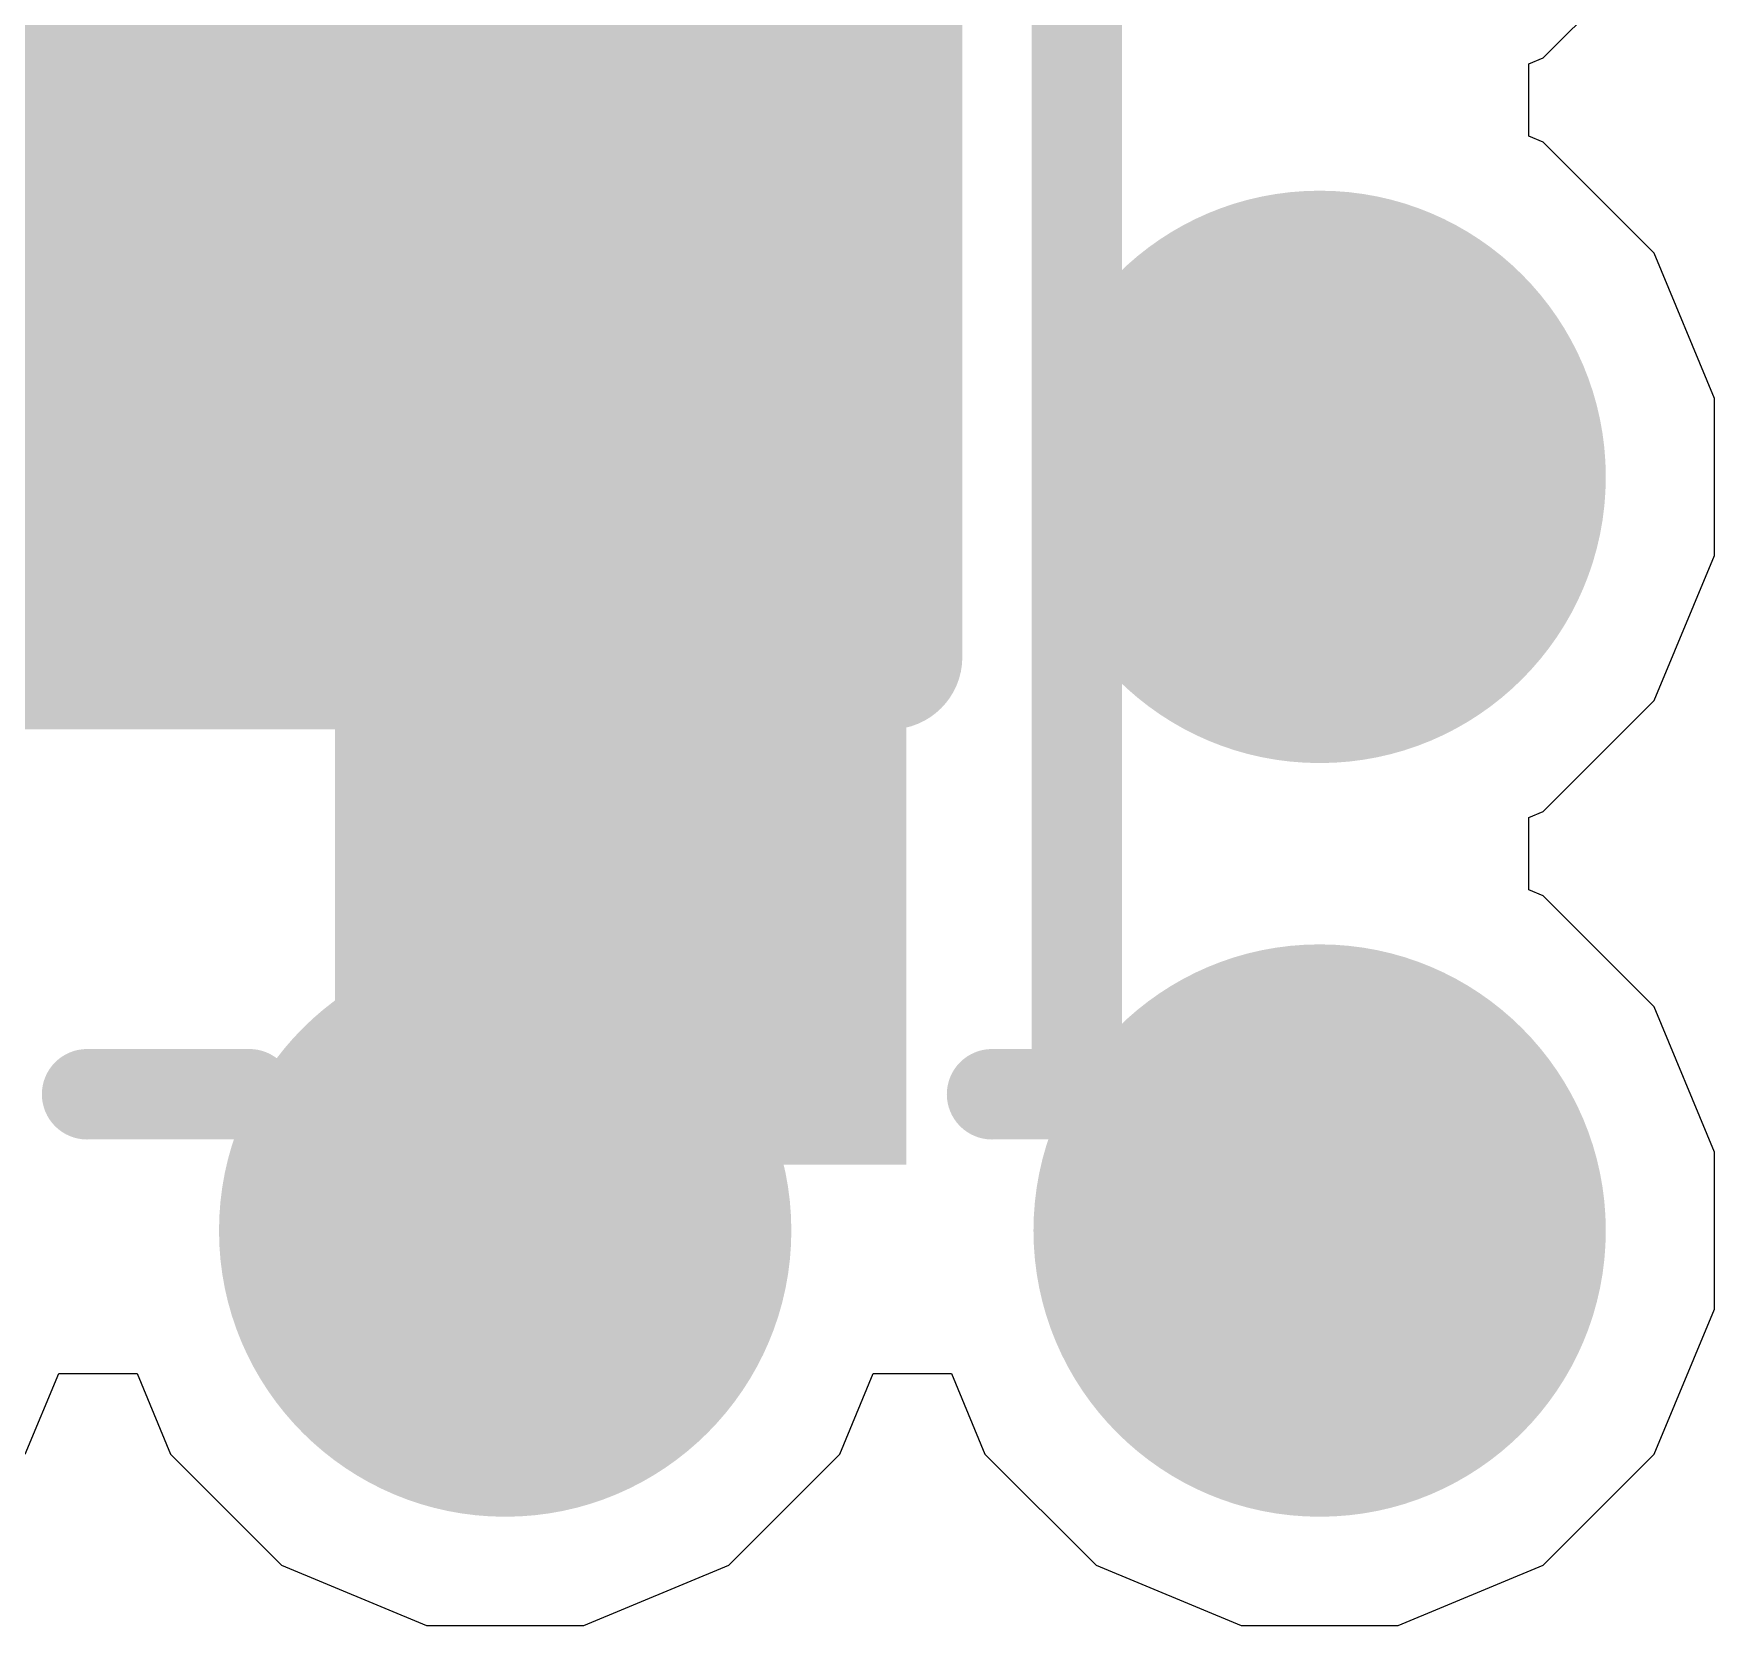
# Model space of a CAD drawing. Header units: inches. Extents: x -5 to 5328, y -4 to 5281.
# Drawn here: x 128.769 to 131.128, y 70.262 to 72.496 of the extents above; entities that cross this region are included whole.
import ezdxf

# ---------------------------------------------------------------- set-up
doc = ezdxf.new("R2010")
doc.units = ezdxf.units.IN
for name, color, linetype in [('Bottom Layer', 5, 'Continuous'), ('Bottom Solder', 6, 'Continuous'), ('Drill Drawing', 1, 'Continuous'), ('Layer 1', 16, 'Continuous'), ('Layer 2', 76, 'Continuous'), ('Top Layer', 1, 'Continuous'), ('Top Overlay', 2, 'Continuous'), ('Top Solder', 216, 'Continuous'), ('Via Holes', 16, 'Continuous')]:
    doc.layers.add(name, color=color, linetype=linetype)

# ---------------------------------------------------------------- blocks, each defined once
blk = doc.blocks.new('8_VSONP__5_6__102')
at = {"layer": 'Top Layer'}
for points in [[(-1.5141, -2.2798), (2.4385, -2.2798), (2.4385, 2.2802), (-1.5141, 2.2802)], [(3.1, 2.2524), (3.1, 1.5524), (2.4, 1.5524), (2.4, 2.2524)]]:
    blk.add_hatch(color=1, dxfattribs=at).paths.add_polyline_path(points)
at = {"layer": 'Top Solder'}
h = blk.add_hatch(color=216, dxfattribs=at)
edge = h.paths.add_edge_path()
edge.add_arc((-1.5141, 2.2802), 0.1016, 90, 180)
edge.add_line((-1.6157, 2.2802), (-1.6157, -2.2798))
edge.add_arc((-1.5141, -2.2798), 0.1016, 180, 270)
edge.add_line((-1.5141, -2.3814), (2.4385, -2.3814))
edge.add_arc((2.4385, -2.2798), 0.1016, 270, 360)
edge.add_line((2.5401, -2.2798), (2.5401, 2.2802))
edge.add_arc((2.4385, 2.2802), 0.1016, 0, 90)
edge.add_line((2.4385, 2.3818), (-1.5141, 2.3818))
blk.add_hatch(color=216, dxfattribs=at).paths.add_polyline_path([(3.1508, 2.3032), (3.1508, 1.5016), (2.3492, 1.5016), (2.3492, 2.3032)])
at = {"layer": 'Top Overlay'}
for points in [[(3.052, 2.5424, 0.127, 0.127, 0), (-2.917, 2.5424, 0.127, 0.127, 0)], [(3.052, 2.4235, 0.127, 0.127, 0), (3.052, 2.5424, 0.127, 0.127, 0)], [(3.052, 1.1535, 0.127, 0.127, 0), (3.052, 1.3812, 0.127, 0.127, 0)]]:
    blk.add_lwpolyline(points, format="xyseb", dxfattribs=at)
for points in [[(3.0203, 2.5424, 0.0635, 0.0635, 1), (3.0838, 2.5424, 0.0635, 0.0635, 1)], [(3.0203, 2.5424, 0.0635, 0.0635, 1), (3.0838, 2.5424, 0.0635, 0.0635, 1)], [(3.0203, 2.4235, 0.0635, 0.0635, 1), (3.0838, 2.4235, 0.0635, 0.0635, 1)], [(3.0203, 1.3812, 0.0635, 0.0635, 1), (3.0838, 1.3812, 0.0635, 0.0635, 1)], [(3.0203, 1.1535, 0.0635, 0.0635, 1), (3.0838, 1.1535, 0.0635, 0.0635, 1)]]:
    blk.add_lwpolyline(points, format="xyseb", close=True, dxfattribs=at)

msp = doc.modelspace()

# ---------------------------------------------------------------- hatches: boundary and pattern name
at = {"layer": 'Bottom Layer'}
h = msp.add_hatch(color=5, dxfattribs=at)
edge = h.paths.add_edge_path()
edge.add_arc((129.431, 71.8736), 0.3, 0, 360)
h = msp.add_hatch(color=5, dxfattribs=at)
edge = h.paths.add_edge_path()
edge.add_arc((130.574, 71.8736), 0.3, 0, 360)
h = msp.add_hatch(color=5, dxfattribs=at)
edge = h.paths.add_edge_path()
edge.add_arc((129.431, 70.816), 0.3, 0, 360)
h = msp.add_hatch(color=5, dxfattribs=at)
edge = h.paths.add_edge_path()
edge.add_arc((130.574, 70.816), 0.3, 0, 360)
at = {"layer": 'Bottom Solder'}
h = msp.add_hatch(color=6, dxfattribs=at)
edge = h.paths.add_edge_path()
edge.add_arc((129.431, 71.8736), 0.4016, 0, 360)
h = msp.add_hatch(color=6, dxfattribs=at)
edge = h.paths.add_edge_path()
edge.add_arc((130.574, 71.8736), 0.4016, 0, 360)
h = msp.add_hatch(color=6, dxfattribs=at)
edge = h.paths.add_edge_path()
edge.add_arc((129.431, 70.816), 0.4016, 0, 360)
h = msp.add_hatch(color=6, dxfattribs=at)
edge = h.paths.add_edge_path()
edge.add_arc((130.574, 70.816), 0.4016, 0, 360)
at = {"layer": 'Layer 1'}
h = msp.add_hatch(color=16, dxfattribs=at)
edge = h.paths.add_edge_path()
edge.add_arc((129.431, 71.8736), 0.3, 0, 360)
h = msp.add_hatch(color=16, dxfattribs=at)
edge = h.paths.add_edge_path()
edge.add_arc((130.574, 71.8736), 0.3, 0, 360)
h = msp.add_hatch(color=16, dxfattribs=at)
edge = h.paths.add_edge_path()
edge.add_arc((129.431, 70.816), 0.3, 0, 360)
h = msp.add_hatch(color=16, dxfattribs=at)
edge = h.paths.add_edge_path()
edge.add_arc((130.574, 70.816), 0.3, 0, 360)
at = {"layer": 'Layer 2'}
h = msp.add_hatch(color=76, dxfattribs=at)
edge = h.paths.add_edge_path()
edge.add_arc((129.431, 71.8736), 0.3, 0, 360)
h = msp.add_hatch(color=76, dxfattribs=at)
edge = h.paths.add_edge_path()
edge.add_arc((130.574, 71.8736), 0.3, 0, 360)
h = msp.add_hatch(color=76, dxfattribs=at)
edge = h.paths.add_edge_path()
edge.add_arc((129.431, 70.816), 0.3, 0, 360)
h = msp.add_hatch(color=76, dxfattribs=at)
edge = h.paths.add_edge_path()
edge.add_arc((130.574, 70.816), 0.3, 0, 360)
at = {"layer": 'Top Layer'}
h = msp.add_hatch(color=1, dxfattribs=at)
edge = h.paths.add_edge_path()
edge.add_arc((129.431, 71.8736), 0.3, 0, 360)
h = msp.add_hatch(color=1, dxfattribs=at)
edge = h.paths.add_edge_path()
edge.add_arc((130.574, 71.8736), 0.3, 0, 360)
h = msp.add_hatch(color=1, dxfattribs=at)
edge = h.paths.add_edge_path()
edge.add_arc((129.431, 70.816), 0.3, 0, 360)
h = msp.add_hatch(color=1, dxfattribs=at)
edge = h.paths.add_edge_path()
edge.add_arc((130.574, 70.816), 0.3, 0, 360)
at = {"layer": 'Top Solder'}
h = msp.add_hatch(color=216, dxfattribs=at)
edge = h.paths.add_edge_path()
edge.add_arc((129.431, 71.8736), 0.4016, 0, 360)
h = msp.add_hatch(color=216, dxfattribs=at)
edge = h.paths.add_edge_path()
edge.add_arc((130.574, 71.8736), 0.4016, 0, 360)
h = msp.add_hatch(color=216, dxfattribs=at)
edge = h.paths.add_edge_path()
edge.add_arc((129.431, 70.816), 0.4016, 0, 360)
h = msp.add_hatch(color=216, dxfattribs=at)
edge = h.paths.add_edge_path()
edge.add_arc((130.574, 70.816), 0.4016, 0, 360)
at = {"layer": 'Via Holes'}
h = msp.add_hatch(color=7, dxfattribs=at)
edge = h.paths.add_edge_path()
edge.add_arc((129.431, 71.8736), 0.15, 0, 360)
h = msp.add_hatch(color=7, dxfattribs=at)
edge = h.paths.add_edge_path()
edge.add_arc((130.574, 71.8736), 0.15, 0, 360)
h = msp.add_hatch(color=7, dxfattribs=at)
edge = h.paths.add_edge_path()
edge.add_arc((129.431, 70.816), 0.15, 0, 360)
h = msp.add_hatch(color=7, dxfattribs=at)
edge = h.paths.add_edge_path()
edge.add_arc((130.574, 70.816), 0.15, 0, 360)

# ---------------------------------------------------------------- linework, layer by layer
at = {"layer": 'Bottom Layer'}
for p, q in [((130.8878, 72.4616), (131.0436, 72.6175)), ((130.8676, 72.4533), (130.8878, 72.4616)), ((130.8676, 72.3517), (130.8676, 72.4533)), ((130.8878, 72.3433), (130.8676, 72.3517)), ((131.0436, 72.1874), (130.8878, 72.3433)), ((131.128, 71.9838), (131.0436, 72.1874)), ((131.128, 71.7634), (131.128, 71.9838)), ((131.0436, 71.5598), (131.128, 71.7634)), ((130.8878, 71.404), (131.0436, 71.5598)), ((130.8676, 71.3956), (130.8878, 71.404)), ((130.8676, 71.294), (130.8676, 71.3956)), ((130.8878, 71.2856), (130.8676, 71.294)), ((131.0436, 71.1298), (130.8878, 71.2856)), ((131.128, 70.9261), (131.0436, 71.1298)), ((131.128, 70.7058), (131.128, 70.9261)), ((131.0436, 70.5021), (131.128, 70.7058)), ((128.7576, 70.5021), (128.8045, 70.6153)), ((128.8045, 70.6153), (128.9145, 70.6153)), ((128.9145, 70.6153), (128.9613, 70.5021)), ((129.9006, 70.5021), (129.9475, 70.6153)), ((129.9475, 70.6153), (130.0575, 70.6153)), ((130.0575, 70.6153), (130.1043, 70.5021)), ((128.9613, 70.5021), (129.1172, 70.3463)), ((129.7448, 70.3463), (129.9006, 70.5021)), ((130.1043, 70.5021), (130.2602, 70.3463)), ((130.8878, 70.3463), (131.0436, 70.5021)), ((129.1172, 70.3463), (129.3208, 70.262)), ((129.5412, 70.262), (129.7448, 70.3463)), ((130.2602, 70.3463), (130.4638, 70.262)), ((130.6842, 70.262), (130.8878, 70.3463)), ((129.3208, 70.262), (129.5412, 70.262)), ((130.4638, 70.262), (130.6842, 70.262))]:
    msp.add_line(p, q, dxfattribs=at)
at = {"layer": 'Drill Drawing'}
for points in [[(129.304, 72.0006, 0.0508, 0.0508, 0), (129.431, 72.1276, 0.0508, 0.0508, 0)], [(129.431, 72.1276, 0.0508, 0.0508, 0), (129.558, 72.0006, 0.0508, 0.0508, 0)], [(130.447, 72.0006, 0.0508, 0.0508, 0), (130.574, 72.1276, 0.0508, 0.0508, 0)], [(130.574, 72.1276, 0.0508, 0.0508, 0), (130.701, 72.0006, 0.0508, 0.0508, 0)], [(129.3548, 71.9498, 0.0508, 0.0508, 0), (129.431, 72.026, 0.0508, 0.0508, 0)], [(129.431, 72.026, 0.0508, 0.0508, 0), (129.5072, 71.9498, 0.0508, 0.0508, 0)], [(130.4978, 71.9498, 0.0508, 0.0508, 0), (130.574, 72.026, 0.0508, 0.0508, 0)], [(130.574, 72.026, 0.0508, 0.0508, 0), (130.6502, 71.9498, 0.0508, 0.0508, 0)], [(129.177, 72.0006, 0.0508, 0.0508, 0), (129.304, 71.8736, 0.0508, 0.0508, 0)], [(129.177, 72.0006, 0.0508, 0.0508, 0), (129.304, 72.0006, 0.0508, 0.0508, 0)], [(129.558, 72.0006, 0.0508, 0.0508, 0), (129.685, 72.0006, 0.0508, 0.0508, 0)], [(129.558, 71.8736, 0.0508, 0.0508, 0), (129.685, 72.0006, 0.0508, 0.0508, 0)], [(130.32, 72.0006, 0.0508, 0.0508, 0), (130.447, 71.8736, 0.0508, 0.0508, 0)], [(130.32, 72.0006, 0.0508, 0.0508, 0), (130.447, 72.0006, 0.0508, 0.0508, 0)], [(130.701, 72.0006, 0.0508, 0.0508, 0), (130.828, 72.0006, 0.0508, 0.0508, 0)], [(130.701, 71.8736, 0.0508, 0.0508, 0), (130.828, 72.0006, 0.0508, 0.0508, 0)], [(129.2786, 71.9498, 0.0508, 0.0508, 0), (129.3548, 71.8736, 0.0508, 0.0508, 0)], [(129.2786, 71.9498, 0.0508, 0.0508, 0), (129.3548, 71.9498, 0.0508, 0.0508, 0)], [(129.5072, 71.9498, 0.0508, 0.0508, 0), (129.5834, 71.9498, 0.0508, 0.0508, 0)], [(129.5072, 71.8736, 0.0508, 0.0508, 0), (129.5834, 71.9498, 0.0508, 0.0508, 0)], [(130.4216, 71.9498, 0.0508, 0.0508, 0), (130.4978, 71.8736, 0.0508, 0.0508, 0)], [(130.4216, 71.9498, 0.0508, 0.0508, 0), (130.4978, 71.9498, 0.0508, 0.0508, 0)], [(130.6502, 71.9498, 0.0508, 0.0508, 0), (130.7264, 71.9498, 0.0508, 0.0508, 0)], [(130.6502, 71.8736, 0.0508, 0.0508, 0), (130.7264, 71.9498, 0.0508, 0.0508, 0)], [(129.177, 71.7466, 0.0508, 0.0508, 0), (129.304, 71.8736, 0.0508, 0.0508, 0)], [(129.2786, 71.7974, 0.0508, 0.0508, 0), (129.3548, 71.8736, 0.0508, 0.0508, 0)], [(129.5072, 71.8736, 0.0508, 0.0508, 0), (129.5834, 71.7974, 0.0508, 0.0508, 0)], [(129.558, 71.8736, 0.0508, 0.0508, 0), (129.685, 71.7466, 0.0508, 0.0508, 0)], [(130.32, 71.7466, 0.0508, 0.0508, 0), (130.447, 71.8736, 0.0508, 0.0508, 0)], [(130.4216, 71.7974, 0.0508, 0.0508, 0), (130.4978, 71.8736, 0.0508, 0.0508, 0)], [(130.6502, 71.8736, 0.0508, 0.0508, 0), (130.7264, 71.7974, 0.0508, 0.0508, 0)], [(130.701, 71.8736, 0.0508, 0.0508, 0), (130.828, 71.7466, 0.0508, 0.0508, 0)], [(129.2786, 71.7974, 0.0508, 0.0508, 0), (129.3548, 71.7974, 0.0508, 0.0508, 0)], [(129.3548, 71.7974, 0.0508, 0.0508, 0), (129.431, 71.7212, 0.0508, 0.0508, 0)], [(129.431, 71.7212, 0.0508, 0.0508, 0), (129.5072, 71.7974, 0.0508, 0.0508, 0)], [(129.5072, 71.7974, 0.0508, 0.0508, 0), (129.5834, 71.7974, 0.0508, 0.0508, 0)], [(130.4216, 71.7974, 0.0508, 0.0508, 0), (130.4978, 71.7974, 0.0508, 0.0508, 0)], [(130.4978, 71.7974, 0.0508, 0.0508, 0), (130.574, 71.7212, 0.0508, 0.0508, 0)], [(130.574, 71.7212, 0.0508, 0.0508, 0), (130.6502, 71.7974, 0.0508, 0.0508, 0)], [(130.6502, 71.7974, 0.0508, 0.0508, 0), (130.7264, 71.7974, 0.0508, 0.0508, 0)], [(129.177, 71.7466, 0.0508, 0.0508, 0), (129.304, 71.7466, 0.0508, 0.0508, 0)], [(129.304, 71.7466, 0.0508, 0.0508, 0), (129.431, 71.6196, 0.0508, 0.0508, 0)], [(129.431, 71.6196, 0.0508, 0.0508, 0), (129.558, 71.7466, 0.0508, 0.0508, 0)], [(129.558, 71.7466, 0.0508, 0.0508, 0), (129.685, 71.7466, 0.0508, 0.0508, 0)], [(130.32, 71.7466, 0.0508, 0.0508, 0), (130.447, 71.7466, 0.0508, 0.0508, 0)], [(130.447, 71.7466, 0.0508, 0.0508, 0), (130.574, 71.6196, 0.0508, 0.0508, 0)], [(130.574, 71.6196, 0.0508, 0.0508, 0), (130.701, 71.7466, 0.0508, 0.0508, 0)], [(130.701, 71.7466, 0.0508, 0.0508, 0), (130.828, 71.7466, 0.0508, 0.0508, 0)], [(129.304, 70.943, 0.0508, 0.0508, 0), (129.431, 71.07, 0.0508, 0.0508, 0)], [(129.431, 71.07, 0.0508, 0.0508, 0), (129.558, 70.943, 0.0508, 0.0508, 0)], [(130.447, 70.943, 0.0508, 0.0508, 0), (130.574, 71.07, 0.0508, 0.0508, 0)], [(130.574, 71.07, 0.0508, 0.0508, 0), (130.701, 70.943, 0.0508, 0.0508, 0)], [(129.3548, 70.8922, 0.0508, 0.0508, 0), (129.431, 70.9684, 0.0508, 0.0508, 0)], [(129.431, 70.9684, 0.0508, 0.0508, 0), (129.5072, 70.8922, 0.0508, 0.0508, 0)], [(130.4978, 70.8922, 0.0508, 0.0508, 0), (130.574, 70.9684, 0.0508, 0.0508, 0)], [(130.574, 70.9684, 0.0508, 0.0508, 0), (130.6502, 70.8922, 0.0508, 0.0508, 0)], [(129.177, 70.943, 0.0508, 0.0508, 0), (129.304, 70.816, 0.0508, 0.0508, 0)], [(129.177, 70.943, 0.0508, 0.0508, 0), (129.304, 70.943, 0.0508, 0.0508, 0)], [(129.558, 70.943, 0.0508, 0.0508, 0), (129.685, 70.943, 0.0508, 0.0508, 0)], [(129.558, 70.816, 0.0508, 0.0508, 0), (129.685, 70.943, 0.0508, 0.0508, 0)], [(130.32, 70.943, 0.0508, 0.0508, 0), (130.447, 70.816, 0.0508, 0.0508, 0)], [(130.32, 70.943, 0.0508, 0.0508, 0), (130.447, 70.943, 0.0508, 0.0508, 0)], [(130.701, 70.943, 0.0508, 0.0508, 0), (130.828, 70.943, 0.0508, 0.0508, 0)], [(130.701, 70.816, 0.0508, 0.0508, 0), (130.828, 70.943, 0.0508, 0.0508, 0)], [(129.2786, 70.8922, 0.0508, 0.0508, 0), (129.3548, 70.816, 0.0508, 0.0508, 0)], [(129.2786, 70.8922, 0.0508, 0.0508, 0), (129.3548, 70.8922, 0.0508, 0.0508, 0)], [(129.5072, 70.8922, 0.0508, 0.0508, 0), (129.5834, 70.8922, 0.0508, 0.0508, 0)], [(129.5072, 70.816, 0.0508, 0.0508, 0), (129.5834, 70.8922, 0.0508, 0.0508, 0)], [(130.4216, 70.8922, 0.0508, 0.0508, 0), (130.4978, 70.816, 0.0508, 0.0508, 0)], [(130.4216, 70.8922, 0.0508, 0.0508, 0), (130.4978, 70.8922, 0.0508, 0.0508, 0)], [(130.6502, 70.8922, 0.0508, 0.0508, 0), (130.7264, 70.8922, 0.0508, 0.0508, 0)], [(130.6502, 70.816, 0.0508, 0.0508, 0), (130.7264, 70.8922, 0.0508, 0.0508, 0)], [(129.177, 70.689, 0.0508, 0.0508, 0), (129.304, 70.816, 0.0508, 0.0508, 0)], [(129.2786, 70.7398, 0.0508, 0.0508, 0), (129.3548, 70.816, 0.0508, 0.0508, 0)], [(129.5072, 70.816, 0.0508, 0.0508, 0), (129.5834, 70.7398, 0.0508, 0.0508, 0)], [(129.558, 70.816, 0.0508, 0.0508, 0), (129.685, 70.689, 0.0508, 0.0508, 0)], [(130.32, 70.689, 0.0508, 0.0508, 0), (130.447, 70.816, 0.0508, 0.0508, 0)], [(130.4216, 70.7398, 0.0508, 0.0508, 0), (130.4978, 70.816, 0.0508, 0.0508, 0)], [(130.6502, 70.816, 0.0508, 0.0508, 0), (130.7264, 70.7398, 0.0508, 0.0508, 0)], [(130.701, 70.816, 0.0508, 0.0508, 0), (130.828, 70.689, 0.0508, 0.0508, 0)], [(129.2786, 70.7398, 0.0508, 0.0508, 0), (129.3548, 70.7398, 0.0508, 0.0508, 0)], [(129.3548, 70.7398, 0.0508, 0.0508, 0), (129.431, 70.6636, 0.0508, 0.0508, 0)], [(129.431, 70.6636, 0.0508, 0.0508, 0), (129.5072, 70.7398, 0.0508, 0.0508, 0)], [(129.5072, 70.7398, 0.0508, 0.0508, 0), (129.5834, 70.7398, 0.0508, 0.0508, 0)], [(130.4216, 70.7398, 0.0508, 0.0508, 0), (130.4978, 70.7398, 0.0508, 0.0508, 0)], [(130.4978, 70.7398, 0.0508, 0.0508, 0), (130.574, 70.6636, 0.0508, 0.0508, 0)], [(130.574, 70.6636, 0.0508, 0.0508, 0), (130.6502, 70.7398, 0.0508, 0.0508, 0)], [(130.6502, 70.7398, 0.0508, 0.0508, 0), (130.7264, 70.7398, 0.0508, 0.0508, 0)], [(129.177, 70.689, 0.0508, 0.0508, 0), (129.304, 70.689, 0.0508, 0.0508, 0)], [(129.304, 70.689, 0.0508, 0.0508, 0), (129.431, 70.562, 0.0508, 0.0508, 0)], [(129.431, 70.562, 0.0508, 0.0508, 0), (129.558, 70.689, 0.0508, 0.0508, 0)], [(129.558, 70.689, 0.0508, 0.0508, 0), (129.685, 70.689, 0.0508, 0.0508, 0)], [(130.32, 70.689, 0.0508, 0.0508, 0), (130.447, 70.689, 0.0508, 0.0508, 0)], [(130.447, 70.689, 0.0508, 0.0508, 0), (130.574, 70.562, 0.0508, 0.0508, 0)], [(130.574, 70.562, 0.0508, 0.0508, 0), (130.701, 70.689, 0.0508, 0.0508, 0)], [(130.701, 70.689, 0.0508, 0.0508, 0), (130.828, 70.689, 0.0508, 0.0508, 0)]]:
    msp.add_lwpolyline(points, format="xyseb", dxfattribs=at)
for points in [[(129.4183, 72.1276, 0.0254, 0.0254, 1), (129.4437, 72.1276, 0.0254, 0.0254, 1)], [(129.4183, 72.1276, 0.0254, 0.0254, 1), (129.4437, 72.1276, 0.0254, 0.0254, 1)], [(130.5613, 72.1276, 0.0254, 0.0254, 1), (130.5867, 72.1276, 0.0254, 0.0254, 1)], [(130.5613, 72.1276, 0.0254, 0.0254, 1), (130.5867, 72.1276, 0.0254, 0.0254, 1)], [(129.4183, 72.026, 0.0254, 0.0254, 1), (129.4437, 72.026, 0.0254, 0.0254, 1)], [(129.4183, 72.026, 0.0254, 0.0254, 1), (129.4437, 72.026, 0.0254, 0.0254, 1)], [(130.5613, 72.026, 0.0254, 0.0254, 1), (130.5867, 72.026, 0.0254, 0.0254, 1)], [(130.5613, 72.026, 0.0254, 0.0254, 1), (130.5867, 72.026, 0.0254, 0.0254, 1)], [(129.1643, 72.0006, 0.0254, 0.0254, 1), (129.1897, 72.0006, 0.0254, 0.0254, 1)], [(129.1643, 72.0006, 0.0254, 0.0254, 1), (129.1897, 72.0006, 0.0254, 0.0254, 1)], [(129.2913, 72.0006, 0.0254, 0.0254, 1), (129.3167, 72.0006, 0.0254, 0.0254, 1)], [(129.2913, 72.0006, 0.0254, 0.0254, 1), (129.3167, 72.0006, 0.0254, 0.0254, 1)], [(129.5453, 72.0006, 0.0254, 0.0254, 1), (129.5707, 72.0006, 0.0254, 0.0254, 1)], [(129.5453, 72.0006, 0.0254, 0.0254, 1), (129.5707, 72.0006, 0.0254, 0.0254, 1)], [(129.6723, 72.0006, 0.0254, 0.0254, 1), (129.6977, 72.0006, 0.0254, 0.0254, 1)], [(129.6723, 72.0006, 0.0254, 0.0254, 1), (129.6977, 72.0006, 0.0254, 0.0254, 1)], [(130.3073, 72.0006, 0.0254, 0.0254, 1), (130.3327, 72.0006, 0.0254, 0.0254, 1)], [(130.3073, 72.0006, 0.0254, 0.0254, 1), (130.3327, 72.0006, 0.0254, 0.0254, 1)], [(130.4343, 72.0006, 0.0254, 0.0254, 1), (130.4597, 72.0006, 0.0254, 0.0254, 1)], [(130.4343, 72.0006, 0.0254, 0.0254, 1), (130.4597, 72.0006, 0.0254, 0.0254, 1)], [(130.6883, 72.0006, 0.0254, 0.0254, 1), (130.7137, 72.0006, 0.0254, 0.0254, 1)], [(130.6883, 72.0006, 0.0254, 0.0254, 1), (130.7137, 72.0006, 0.0254, 0.0254, 1)], [(130.8153, 72.0006, 0.0254, 0.0254, 1), (130.8407, 72.0006, 0.0254, 0.0254, 1)], [(130.8153, 72.0006, 0.0254, 0.0254, 1), (130.8407, 72.0006, 0.0254, 0.0254, 1)], [(129.2659, 71.9498, 0.0254, 0.0254, 1), (129.2913, 71.9498, 0.0254, 0.0254, 1)], [(129.2659, 71.9498, 0.0254, 0.0254, 1), (129.2913, 71.9498, 0.0254, 0.0254, 1)], [(129.3421, 71.9498, 0.0254, 0.0254, 1), (129.3675, 71.9498, 0.0254, 0.0254, 1)], [(129.3421, 71.9498, 0.0254, 0.0254, 1), (129.3675, 71.9498, 0.0254, 0.0254, 1)], [(129.4945, 71.9498, 0.0254, 0.0254, 1), (129.5199, 71.9498, 0.0254, 0.0254, 1)], [(129.4945, 71.9498, 0.0254, 0.0254, 1), (129.5199, 71.9498, 0.0254, 0.0254, 1)], [(129.5707, 71.9498, 0.0254, 0.0254, 1), (129.5961, 71.9498, 0.0254, 0.0254, 1)], [(129.5707, 71.9498, 0.0254, 0.0254, 1), (129.5961, 71.9498, 0.0254, 0.0254, 1)], [(130.4089, 71.9498, 0.0254, 0.0254, 1), (130.4343, 71.9498, 0.0254, 0.0254, 1)], [(130.4089, 71.9498, 0.0254, 0.0254, 1), (130.4343, 71.9498, 0.0254, 0.0254, 1)], [(130.4851, 71.9498, 0.0254, 0.0254, 1), (130.5105, 71.9498, 0.0254, 0.0254, 1)], [(130.4851, 71.9498, 0.0254, 0.0254, 1), (130.5105, 71.9498, 0.0254, 0.0254, 1)], [(130.6375, 71.9498, 0.0254, 0.0254, 1), (130.6629, 71.9498, 0.0254, 0.0254, 1)], [(130.6375, 71.9498, 0.0254, 0.0254, 1), (130.6629, 71.9498, 0.0254, 0.0254, 1)], [(130.7137, 71.9498, 0.0254, 0.0254, 1), (130.7391, 71.9498, 0.0254, 0.0254, 1)], [(130.7137, 71.9498, 0.0254, 0.0254, 1), (130.7391, 71.9498, 0.0254, 0.0254, 1)], [(129.2913, 71.8736, 0.0254, 0.0254, 1), (129.3167, 71.8736, 0.0254, 0.0254, 1)], [(129.2913, 71.8736, 0.0254, 0.0254, 1), (129.3167, 71.8736, 0.0254, 0.0254, 1)], [(129.3421, 71.8736, 0.0254, 0.0254, 1), (129.3675, 71.8736, 0.0254, 0.0254, 1)], [(129.3421, 71.8736, 0.0254, 0.0254, 1), (129.3675, 71.8736, 0.0254, 0.0254, 1)], [(129.4945, 71.8736, 0.0254, 0.0254, 1), (129.5199, 71.8736, 0.0254, 0.0254, 1)], [(129.4945, 71.8736, 0.0254, 0.0254, 1), (129.5199, 71.8736, 0.0254, 0.0254, 1)], [(129.5453, 71.8736, 0.0254, 0.0254, 1), (129.5707, 71.8736, 0.0254, 0.0254, 1)], [(129.5453, 71.8736, 0.0254, 0.0254, 1), (129.5707, 71.8736, 0.0254, 0.0254, 1)], [(130.4343, 71.8736, 0.0254, 0.0254, 1), (130.4597, 71.8736, 0.0254, 0.0254, 1)], [(130.4343, 71.8736, 0.0254, 0.0254, 1), (130.4597, 71.8736, 0.0254, 0.0254, 1)], [(130.4851, 71.8736, 0.0254, 0.0254, 1), (130.5105, 71.8736, 0.0254, 0.0254, 1)], [(130.4851, 71.8736, 0.0254, 0.0254, 1), (130.5105, 71.8736, 0.0254, 0.0254, 1)], [(130.6375, 71.8736, 0.0254, 0.0254, 1), (130.6629, 71.8736, 0.0254, 0.0254, 1)], [(130.6375, 71.8736, 0.0254, 0.0254, 1), (130.6629, 71.8736, 0.0254, 0.0254, 1)], [(130.6883, 71.8736, 0.0254, 0.0254, 1), (130.7137, 71.8736, 0.0254, 0.0254, 1)], [(130.6883, 71.8736, 0.0254, 0.0254, 1), (130.7137, 71.8736, 0.0254, 0.0254, 1)], [(129.2659, 71.7974, 0.0254, 0.0254, 1), (129.2913, 71.7974, 0.0254, 0.0254, 1)], [(129.2659, 71.7974, 0.0254, 0.0254, 1), (129.2913, 71.7974, 0.0254, 0.0254, 1)], [(129.3421, 71.7974, 0.0254, 0.0254, 1), (129.3675, 71.7974, 0.0254, 0.0254, 1)], [(129.3421, 71.7974, 0.0254, 0.0254, 1), (129.3675, 71.7974, 0.0254, 0.0254, 1)], [(129.4945, 71.7974, 0.0254, 0.0254, 1), (129.5199, 71.7974, 0.0254, 0.0254, 1)], [(129.4945, 71.7974, 0.0254, 0.0254, 1), (129.5199, 71.7974, 0.0254, 0.0254, 1)], [(129.5707, 71.7974, 0.0254, 0.0254, 1), (129.5961, 71.7974, 0.0254, 0.0254, 1)], [(129.5707, 71.7974, 0.0254, 0.0254, 1), (129.5961, 71.7974, 0.0254, 0.0254, 1)], [(130.4089, 71.7974, 0.0254, 0.0254, 1), (130.4343, 71.7974, 0.0254, 0.0254, 1)], [(130.4089, 71.7974, 0.0254, 0.0254, 1), (130.4343, 71.7974, 0.0254, 0.0254, 1)], [(130.4851, 71.7974, 0.0254, 0.0254, 1), (130.5105, 71.7974, 0.0254, 0.0254, 1)], [(130.4851, 71.7974, 0.0254, 0.0254, 1), (130.5105, 71.7974, 0.0254, 0.0254, 1)], [(130.6375, 71.7974, 0.0254, 0.0254, 1), (130.6629, 71.7974, 0.0254, 0.0254, 1)], [(130.6375, 71.7974, 0.0254, 0.0254, 1), (130.6629, 71.7974, 0.0254, 0.0254, 1)], [(130.7137, 71.7974, 0.0254, 0.0254, 1), (130.7391, 71.7974, 0.0254, 0.0254, 1)], [(130.7137, 71.7974, 0.0254, 0.0254, 1), (130.7391, 71.7974, 0.0254, 0.0254, 1)], [(129.1643, 71.7466, 0.0254, 0.0254, 1), (129.1897, 71.7466, 0.0254, 0.0254, 1)], [(129.1643, 71.7466, 0.0254, 0.0254, 1), (129.1897, 71.7466, 0.0254, 0.0254, 1)], [(129.2913, 71.7466, 0.0254, 0.0254, 1), (129.3167, 71.7466, 0.0254, 0.0254, 1)], [(129.2913, 71.7466, 0.0254, 0.0254, 1), (129.3167, 71.7466, 0.0254, 0.0254, 1)], [(129.5453, 71.7466, 0.0254, 0.0254, 1), (129.5707, 71.7466, 0.0254, 0.0254, 1)], [(129.5453, 71.7466, 0.0254, 0.0254, 1), (129.5707, 71.7466, 0.0254, 0.0254, 1)], [(129.6723, 71.7466, 0.0254, 0.0254, 1), (129.6977, 71.7466, 0.0254, 0.0254, 1)], [(129.6723, 71.7466, 0.0254, 0.0254, 1), (129.6977, 71.7466, 0.0254, 0.0254, 1)], [(130.3073, 71.7466, 0.0254, 0.0254, 1), (130.3327, 71.7466, 0.0254, 0.0254, 1)], [(130.3073, 71.7466, 0.0254, 0.0254, 1), (130.3327, 71.7466, 0.0254, 0.0254, 1)], [(130.4343, 71.7466, 0.0254, 0.0254, 1), (130.4597, 71.7466, 0.0254, 0.0254, 1)], [(130.4343, 71.7466, 0.0254, 0.0254, 1), (130.4597, 71.7466, 0.0254, 0.0254, 1)], [(130.6883, 71.7466, 0.0254, 0.0254, 1), (130.7137, 71.7466, 0.0254, 0.0254, 1)], [(130.6883, 71.7466, 0.0254, 0.0254, 1), (130.7137, 71.7466, 0.0254, 0.0254, 1)], [(130.8153, 71.7466, 0.0254, 0.0254, 1), (130.8407, 71.7466, 0.0254, 0.0254, 1)], [(130.8153, 71.7466, 0.0254, 0.0254, 1), (130.8407, 71.7466, 0.0254, 0.0254, 1)], [(129.4183, 71.7212, 0.0254, 0.0254, 1), (129.4437, 71.7212, 0.0254, 0.0254, 1)], [(129.4183, 71.7212, 0.0254, 0.0254, 1), (129.4437, 71.7212, 0.0254, 0.0254, 1)], [(130.5613, 71.7212, 0.0254, 0.0254, 1), (130.5867, 71.7212, 0.0254, 0.0254, 1)], [(130.5613, 71.7212, 0.0254, 0.0254, 1), (130.5867, 71.7212, 0.0254, 0.0254, 1)], [(129.4183, 71.6196, 0.0254, 0.0254, 1), (129.4437, 71.6196, 0.0254, 0.0254, 1)], [(129.4183, 71.6196, 0.0254, 0.0254, 1), (129.4437, 71.6196, 0.0254, 0.0254, 1)], [(130.5613, 71.6196, 0.0254, 0.0254, 1), (130.5867, 71.6196, 0.0254, 0.0254, 1)], [(130.5613, 71.6196, 0.0254, 0.0254, 1), (130.5867, 71.6196, 0.0254, 0.0254, 1)], [(129.4183, 71.07, 0.0254, 0.0254, 1), (129.4437, 71.07, 0.0254, 0.0254, 1)], [(129.4183, 71.07, 0.0254, 0.0254, 1), (129.4437, 71.07, 0.0254, 0.0254, 1)], [(130.5613, 71.07, 0.0254, 0.0254, 1), (130.5867, 71.07, 0.0254, 0.0254, 1)], [(130.5613, 71.07, 0.0254, 0.0254, 1), (130.5867, 71.07, 0.0254, 0.0254, 1)], [(129.4183, 70.9684, 0.0254, 0.0254, 1), (129.4437, 70.9684, 0.0254, 0.0254, 1)], [(129.4183, 70.9684, 0.0254, 0.0254, 1), (129.4437, 70.9684, 0.0254, 0.0254, 1)], [(130.5613, 70.9684, 0.0254, 0.0254, 1), (130.5867, 70.9684, 0.0254, 0.0254, 1)], [(130.5613, 70.9684, 0.0254, 0.0254, 1), (130.5867, 70.9684, 0.0254, 0.0254, 1)], [(129.1643, 70.943, 0.0254, 0.0254, 1), (129.1897, 70.943, 0.0254, 0.0254, 1)], [(129.1643, 70.943, 0.0254, 0.0254, 1), (129.1897, 70.943, 0.0254, 0.0254, 1)], [(129.2913, 70.943, 0.0254, 0.0254, 1), (129.3167, 70.943, 0.0254, 0.0254, 1)], [(129.2913, 70.943, 0.0254, 0.0254, 1), (129.3167, 70.943, 0.0254, 0.0254, 1)], [(129.5453, 70.943, 0.0254, 0.0254, 1), (129.5707, 70.943, 0.0254, 0.0254, 1)], [(129.5453, 70.943, 0.0254, 0.0254, 1), (129.5707, 70.943, 0.0254, 0.0254, 1)], [(129.6723, 70.943, 0.0254, 0.0254, 1), (129.6977, 70.943, 0.0254, 0.0254, 1)], [(129.6723, 70.943, 0.0254, 0.0254, 1), (129.6977, 70.943, 0.0254, 0.0254, 1)], [(130.3073, 70.943, 0.0254, 0.0254, 1), (130.3327, 70.943, 0.0254, 0.0254, 1)], [(130.3073, 70.943, 0.0254, 0.0254, 1), (130.3327, 70.943, 0.0254, 0.0254, 1)], [(130.4343, 70.943, 0.0254, 0.0254, 1), (130.4597, 70.943, 0.0254, 0.0254, 1)], [(130.4343, 70.943, 0.0254, 0.0254, 1), (130.4597, 70.943, 0.0254, 0.0254, 1)], [(130.6883, 70.943, 0.0254, 0.0254, 1), (130.7137, 70.943, 0.0254, 0.0254, 1)], [(130.6883, 70.943, 0.0254, 0.0254, 1), (130.7137, 70.943, 0.0254, 0.0254, 1)], [(130.8153, 70.943, 0.0254, 0.0254, 1), (130.8407, 70.943, 0.0254, 0.0254, 1)], [(130.8153, 70.943, 0.0254, 0.0254, 1), (130.8407, 70.943, 0.0254, 0.0254, 1)], [(129.2659, 70.8922, 0.0254, 0.0254, 1), (129.2913, 70.8922, 0.0254, 0.0254, 1)], [(129.2659, 70.8922, 0.0254, 0.0254, 1), (129.2913, 70.8922, 0.0254, 0.0254, 1)], [(129.3421, 70.8922, 0.0254, 0.0254, 1), (129.3675, 70.8922, 0.0254, 0.0254, 1)], [(129.3421, 70.8922, 0.0254, 0.0254, 1), (129.3675, 70.8922, 0.0254, 0.0254, 1)], [(129.4945, 70.8922, 0.0254, 0.0254, 1), (129.5199, 70.8922, 0.0254, 0.0254, 1)], [(129.4945, 70.8922, 0.0254, 0.0254, 1), (129.5199, 70.8922, 0.0254, 0.0254, 1)], [(129.5707, 70.8922, 0.0254, 0.0254, 1), (129.5961, 70.8922, 0.0254, 0.0254, 1)], [(129.5707, 70.8922, 0.0254, 0.0254, 1), (129.5961, 70.8922, 0.0254, 0.0254, 1)], [(130.4089, 70.8922, 0.0254, 0.0254, 1), (130.4343, 70.8922, 0.0254, 0.0254, 1)], [(130.4089, 70.8922, 0.0254, 0.0254, 1), (130.4343, 70.8922, 0.0254, 0.0254, 1)], [(130.4851, 70.8922, 0.0254, 0.0254, 1), (130.5105, 70.8922, 0.0254, 0.0254, 1)], [(130.4851, 70.8922, 0.0254, 0.0254, 1), (130.5105, 70.8922, 0.0254, 0.0254, 1)], [(130.6375, 70.8922, 0.0254, 0.0254, 1), (130.6629, 70.8922, 0.0254, 0.0254, 1)], [(130.6375, 70.8922, 0.0254, 0.0254, 1), (130.6629, 70.8922, 0.0254, 0.0254, 1)], [(130.7137, 70.8922, 0.0254, 0.0254, 1), (130.7391, 70.8922, 0.0254, 0.0254, 1)], [(130.7137, 70.8922, 0.0254, 0.0254, 1), (130.7391, 70.8922, 0.0254, 0.0254, 1)], [(129.2913, 70.816, 0.0254, 0.0254, 1), (129.3167, 70.816, 0.0254, 0.0254, 1)], [(129.2913, 70.816, 0.0254, 0.0254, 1), (129.3167, 70.816, 0.0254, 0.0254, 1)], [(129.3421, 70.816, 0.0254, 0.0254, 1), (129.3675, 70.816, 0.0254, 0.0254, 1)], [(129.3421, 70.816, 0.0254, 0.0254, 1), (129.3675, 70.816, 0.0254, 0.0254, 1)], [(129.4945, 70.816, 0.0254, 0.0254, 1), (129.5199, 70.816, 0.0254, 0.0254, 1)], [(129.4945, 70.816, 0.0254, 0.0254, 1), (129.5199, 70.816, 0.0254, 0.0254, 1)], [(129.5453, 70.816, 0.0254, 0.0254, 1), (129.5707, 70.816, 0.0254, 0.0254, 1)], [(129.5453, 70.816, 0.0254, 0.0254, 1), (129.5707, 70.816, 0.0254, 0.0254, 1)], [(130.4343, 70.816, 0.0254, 0.0254, 1), (130.4597, 70.816, 0.0254, 0.0254, 1)], [(130.4343, 70.816, 0.0254, 0.0254, 1), (130.4597, 70.816, 0.0254, 0.0254, 1)], [(130.4851, 70.816, 0.0254, 0.0254, 1), (130.5105, 70.816, 0.0254, 0.0254, 1)], [(130.4851, 70.816, 0.0254, 0.0254, 1), (130.5105, 70.816, 0.0254, 0.0254, 1)], [(130.6375, 70.816, 0.0254, 0.0254, 1), (130.6629, 70.816, 0.0254, 0.0254, 1)], [(130.6375, 70.816, 0.0254, 0.0254, 1), (130.6629, 70.816, 0.0254, 0.0254, 1)], [(130.6883, 70.816, 0.0254, 0.0254, 1), (130.7137, 70.816, 0.0254, 0.0254, 1)], [(130.6883, 70.816, 0.0254, 0.0254, 1), (130.7137, 70.816, 0.0254, 0.0254, 1)], [(129.2659, 70.7398, 0.0254, 0.0254, 1), (129.2913, 70.7398, 0.0254, 0.0254, 1)], [(129.2659, 70.7398, 0.0254, 0.0254, 1), (129.2913, 70.7398, 0.0254, 0.0254, 1)], [(129.3421, 70.7398, 0.0254, 0.0254, 1), (129.3675, 70.7398, 0.0254, 0.0254, 1)], [(129.3421, 70.7398, 0.0254, 0.0254, 1), (129.3675, 70.7398, 0.0254, 0.0254, 1)], [(129.4945, 70.7398, 0.0254, 0.0254, 1), (129.5199, 70.7398, 0.0254, 0.0254, 1)], [(129.4945, 70.7398, 0.0254, 0.0254, 1), (129.5199, 70.7398, 0.0254, 0.0254, 1)], [(129.5707, 70.7398, 0.0254, 0.0254, 1), (129.5961, 70.7398, 0.0254, 0.0254, 1)], [(129.5707, 70.7398, 0.0254, 0.0254, 1), (129.5961, 70.7398, 0.0254, 0.0254, 1)], [(130.4089, 70.7398, 0.0254, 0.0254, 1), (130.4343, 70.7398, 0.0254, 0.0254, 1)], [(130.4089, 70.7398, 0.0254, 0.0254, 1), (130.4343, 70.7398, 0.0254, 0.0254, 1)], [(130.4851, 70.7398, 0.0254, 0.0254, 1), (130.5105, 70.7398, 0.0254, 0.0254, 1)], [(130.4851, 70.7398, 0.0254, 0.0254, 1), (130.5105, 70.7398, 0.0254, 0.0254, 1)], [(130.6375, 70.7398, 0.0254, 0.0254, 1), (130.6629, 70.7398, 0.0254, 0.0254, 1)], [(130.6375, 70.7398, 0.0254, 0.0254, 1), (130.6629, 70.7398, 0.0254, 0.0254, 1)], [(130.7137, 70.7398, 0.0254, 0.0254, 1), (130.7391, 70.7398, 0.0254, 0.0254, 1)], [(130.7137, 70.7398, 0.0254, 0.0254, 1), (130.7391, 70.7398, 0.0254, 0.0254, 1)], [(129.1643, 70.689, 0.0254, 0.0254, 1), (129.1897, 70.689, 0.0254, 0.0254, 1)], [(129.1643, 70.689, 0.0254, 0.0254, 1), (129.1897, 70.689, 0.0254, 0.0254, 1)], [(129.2913, 70.689, 0.0254, 0.0254, 1), (129.3167, 70.689, 0.0254, 0.0254, 1)], [(129.2913, 70.689, 0.0254, 0.0254, 1), (129.3167, 70.689, 0.0254, 0.0254, 1)], [(129.5453, 70.689, 0.0254, 0.0254, 1), (129.5707, 70.689, 0.0254, 0.0254, 1)], [(129.5453, 70.689, 0.0254, 0.0254, 1), (129.5707, 70.689, 0.0254, 0.0254, 1)], [(129.6723, 70.689, 0.0254, 0.0254, 1), (129.6977, 70.689, 0.0254, 0.0254, 1)], [(129.6723, 70.689, 0.0254, 0.0254, 1), (129.6977, 70.689, 0.0254, 0.0254, 1)], [(130.3073, 70.689, 0.0254, 0.0254, 1), (130.3327, 70.689, 0.0254, 0.0254, 1)], [(130.3073, 70.689, 0.0254, 0.0254, 1), (130.3327, 70.689, 0.0254, 0.0254, 1)], [(130.4343, 70.689, 0.0254, 0.0254, 1), (130.4597, 70.689, 0.0254, 0.0254, 1)], [(130.4343, 70.689, 0.0254, 0.0254, 1), (130.4597, 70.689, 0.0254, 0.0254, 1)], [(130.6883, 70.689, 0.0254, 0.0254, 1), (130.7137, 70.689, 0.0254, 0.0254, 1)], [(130.6883, 70.689, 0.0254, 0.0254, 1), (130.7137, 70.689, 0.0254, 0.0254, 1)], [(130.8153, 70.689, 0.0254, 0.0254, 1), (130.8407, 70.689, 0.0254, 0.0254, 1)], [(130.8153, 70.689, 0.0254, 0.0254, 1), (130.8407, 70.689, 0.0254, 0.0254, 1)], [(129.4183, 70.6636, 0.0254, 0.0254, 1), (129.4437, 70.6636, 0.0254, 0.0254, 1)], [(129.4183, 70.6636, 0.0254, 0.0254, 1), (129.4437, 70.6636, 0.0254, 0.0254, 1)], [(130.5613, 70.6636, 0.0254, 0.0254, 1), (130.5867, 70.6636, 0.0254, 0.0254, 1)], [(130.5613, 70.6636, 0.0254, 0.0254, 1), (130.5867, 70.6636, 0.0254, 0.0254, 1)], [(129.4183, 70.562, 0.0254, 0.0254, 1), (129.4437, 70.562, 0.0254, 0.0254, 1)], [(129.4183, 70.562, 0.0254, 0.0254, 1), (129.4437, 70.562, 0.0254, 0.0254, 1)], [(130.5613, 70.562, 0.0254, 0.0254, 1), (130.5867, 70.562, 0.0254, 0.0254, 1)], [(130.5613, 70.562, 0.0254, 0.0254, 1), (130.5867, 70.562, 0.0254, 0.0254, 1)]]:
    msp.add_lwpolyline(points, format="xyseb", close=True, dxfattribs=at)
at = {"layer": 'Layer 1'}
for p, q in [((130.8878, 72.4616), (131.0436, 72.6175)), ((130.8676, 72.4533), (130.8878, 72.4616)), ((130.8676, 72.3517), (130.8676, 72.4533)), ((130.8878, 72.3433), (130.8676, 72.3517)), ((131.0436, 72.1874), (130.8878, 72.3433)), ((131.128, 71.9838), (131.0436, 72.1874)), ((131.128, 71.7634), (131.128, 71.9838)), ((131.0436, 71.5598), (131.128, 71.7634)), ((130.8878, 71.404), (131.0436, 71.5598)), ((130.8676, 71.3956), (130.8878, 71.404)), ((130.8676, 71.294), (130.8676, 71.3956)), ((130.8878, 71.2856), (130.8676, 71.294)), ((131.0436, 71.1298), (130.8878, 71.2856)), ((131.128, 70.9261), (131.0436, 71.1298)), ((131.128, 70.7058), (131.128, 70.9261)), ((131.0436, 70.5021), (131.128, 70.7058)), ((128.7576, 70.5021), (128.8045, 70.6153)), ((128.8045, 70.6153), (128.9145, 70.6153)), ((128.9145, 70.6153), (128.9613, 70.5021)), ((129.9006, 70.5021), (129.9475, 70.6153)), ((129.9475, 70.6153), (130.0575, 70.6153)), ((130.0575, 70.6153), (130.1043, 70.5021)), ((128.9613, 70.5021), (129.1172, 70.3463)), ((129.7448, 70.3463), (129.9006, 70.5021)), ((130.1043, 70.5021), (130.2602, 70.3463)), ((130.8878, 70.3463), (131.0436, 70.5021)), ((129.1172, 70.3463), (129.3208, 70.262)), ((129.5412, 70.262), (129.7448, 70.3463)), ((130.2602, 70.3463), (130.4638, 70.262)), ((130.6842, 70.262), (130.8878, 70.3463)), ((129.3208, 70.262), (129.5412, 70.262)), ((130.4638, 70.262), (130.6842, 70.262))]:
    msp.add_line(p, q, dxfattribs=at)

# ---------------------------------------------------------------- block references
at = {"rotation": 270}
msp.add_blockref('8_VSONP__5_6__102', (127.6908, 74.0593), dxfattribs=at)

doc.saveas('drawing.dxf')
